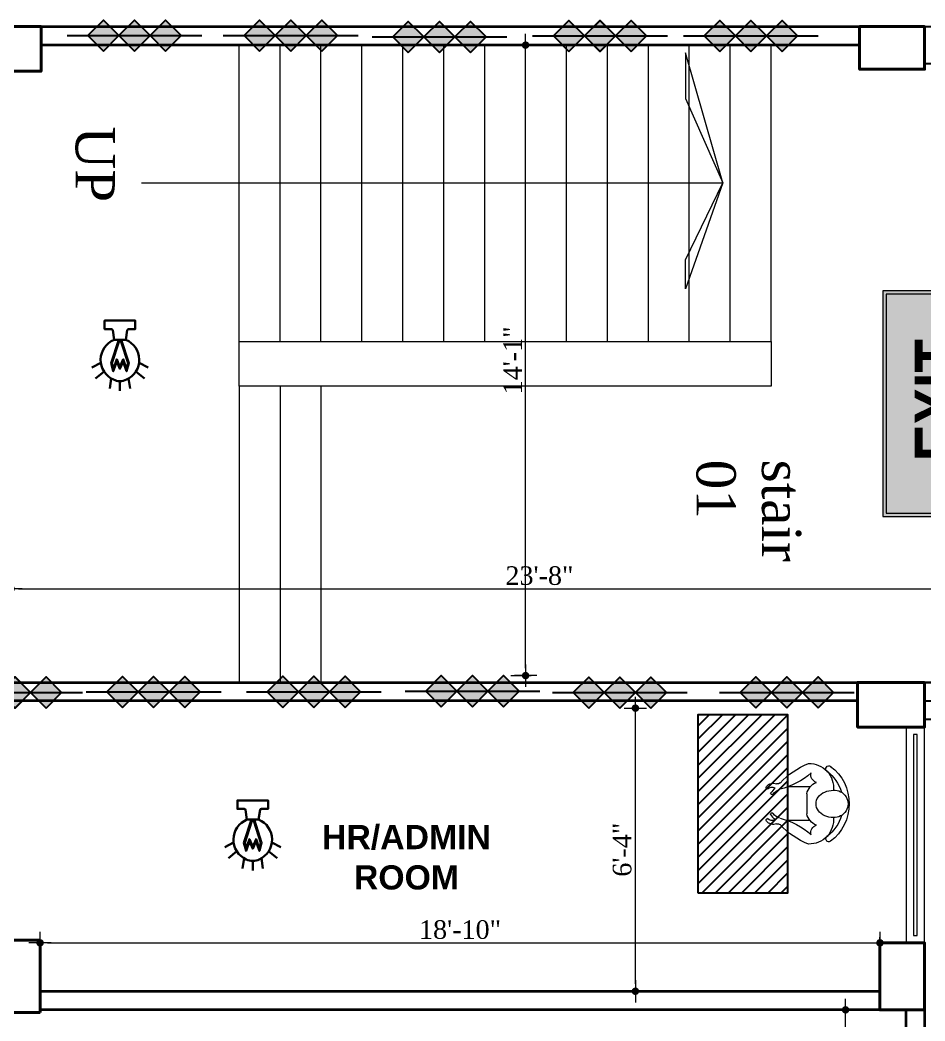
# Model space of a CAD drawing. Header units: inches. Extents: x -250485 to 735580, y -140410 to 288049.
# Drawn here: x 23635.3 to 23878.5, y 21699.1 to 21968.1 of the extents above; entities that cross this region are included whole.
import ezdxf

# ---------------------------------------------------------------- set-up
doc = ezdxf.new("R2010")
doc.units = ezdxf.units.IN
doc.header["$MEASUREMENT"] = 0
doc.header["$PDMODE"] = 35
doc.layers.get('0').update_dxf_attribs({"lineweight": 0})
doc.layers.get('Defpoints').update_dxf_attribs({"lineweight": 0})
for name, color, linetype, lineweight in [('A column', 106, 'Continuous', 40), ('A stair', 210, 'Continuous', 0), ('A WALL', 7, 'Continuous', 35), ('A window', 150, 'Continuous', 0), ('DIM 01', 250, 'Continuous', 9), ('Emergency Light', 251, 'Continuous', 15), ('Layer1', 134, 'Continuous', 0), ('MAN', 215, 'Continuous', 0)]:
    doc.layers.add(name, color=color, linetype=linetype, lineweight=lineweight)
for name, color, linetype in [('A Furniture', 7, 'Continuous'), ('A site line', 7, 'Continuous'), ('fire rated wall', 7, 'Continuous')]:
    doc.layers.add(name, color=color, linetype=linetype)
doc.styles.add('ARCH', font='times.ttf')
doc.styles.add('DIM-3', font='arial.ttf', dxfattribs={"width": 0.8, "height": 6})
doc.styles.add('REG', font='times.ttf')
doc.styles.get("Standard").update_dxf_attribs({"font": 'arialbd.ttf', "height": 24})
doc.dimstyles.new('Dim-Pres', dxfattribs={"dimtxt": 5.5, "dimasz": 2, "dimexe": 1.5, "dimexo": 1.5, "dimgap": 1, "dimtad": 3, "dimdec": 0, "dimzin": 3, "dimdsep": 46, "dimlunit": 4, "dimtxsty": 'REG', "dimblk": 'point', "dimcen": 2, "dimclrd": 256, "dimclre": 256, "dimclrt": 7, "dimadec": 0, "dimazin": 0, "dimtfac": 0.75, "dimtdec": 0, "dimtmove": 1, "dimatfit": 3, "dimldrblk": 'point', "dimfxl": 0, "dimtolj": 1, "dimtzin": 0, "dimlwd": -1, "dimlwe": -1, "dimarcsym": 1})

# ---------------------------------------------------------------- blocks, each defined once
blk = doc.blocks.new('A$C0A385B62')
at = {"layer": 'MAN'}
for p, q in [((12.8, 13.8), (5.25, 13.8)), ((5.25, 8.74), (5.25, 13.8)), ((12.8, 8.74), (12.8, 13.8)), ((6.78, 9.5), (11.27, 9.5))]:
    blk.add_line(p, q, dxfattribs=at)
for centre, major_axis, ratio, start_param, end_param in [((6.29, 17.03), (1.33, -1.33), 1, 3.011756, 4.336791), ((5.39, 18.34), (0.213, 0.213), 1, -0.990366, 1.743844), ((6.72, 17.29), (1.01, 1.01), 1, 1.590737, 2.798433), ((12.66, 18.34), (0.213, -0.213), 1, 1.397749, 4.131959), ((11.33, 17.29), (1.01, 1.01), 1, -1.227636, -0.01994), ((11.76, 17.03), (1.33, 1.33), 1, -1.195198, 0.129837), ((3.52, 16.15), (0.744, -0.744), 1, 0.12019, 0.903179), ((3.04, 20.88), (3.42, 3.42), 1, 4.442782, 4.759624), ((8.74, 14.62), (2.19, -2.19), 1, 3.016096, 3.635716), ((6.68, 17.32), (0.22, -0.22), 1, 6.040082, 8.853084), ((11.37, 17.32), (0.22, 0.22), 1, 0.571694, 3.384696), ((9.31, 14.62), (2.19, 2.19), 1, -0.494124, 0.125496), ((53.03, 68.46), (46.44, -46.44), 1, 4.811956, 4.835194), ((14.53, 16.15), (0.744, 0.744), 1, 2.238414, 3.021402), ((16.26, 2.74), (12.33, 12.33), 1, 1.534761, 1.981495), ((-10.84, 19.76), (12.13, 12.13), 1, -1.500161, -1.035997), ((28.88, 19.76), (12.13, 12.13), 1, 2.606793, 3.070957), ((1.82, 2.74), (12.33, 12.33), 1, -0.410698, 0.036036), ((5.41, 8.93), (3.82, -3.82), 1, 3.892704, 5.607304), ((7.56, 5.99), (2.55, 2.55), 1, 1.002801, 1.964608), ((10.49, 5.99), (2.55, 2.55), 1, -0.393812, 0.567995), ((12.64, 8.93), (3.82, 3.82), 1, 3.82371, 5.532074), ((2.59, 6.86), (1.22, 1.22), 1, -0.491791, 1.062111), ((9.04, 3.6), (0, 3.84), 0.793116, 4.700072, 7.865366), ((15.46, 6.86), (1.22, -1.22), 1, 2.079482, 3.633383), ((1.21, 4.56), (0.486, -0.486), 1, 1.452986, 4.552069), ((9.06, 10.51), (6.48, -6.48), 1, 4.573278, 5.207423), ((9.03, 10.51), (6.48, -6.48), 1, 5.787108, 6.421253), ((16.87, 4.58), (0.475, 0.475), 1, -1.432729, 1.708864), ((9.03, 10.51), (7.43, 7.43), 1, 3.004593, 4.850456), ((9.04, 3.33), (2.16, -2.16), 1, 3.851468, 7.14293)]:
    blk.add_ellipse(centre, major_axis=major_axis, ratio=ratio, start_param=start_param, end_param=end_param, dxfattribs=at)
blk = doc.blocks.new('rfgt')
at = {"layer": 'A window', "ltscale": 30, "elevation": 0.3}
blk.add_lwpolyline([(40384.97, 39604.99), (40379.97, 39604.99), (40379.97, 39546.99), (40384.97, 39546.99), (40384.97, 39604.99)], dxfattribs=at)
blk.add_lwpolyline([(40382.97, 39602.99), (40381.97, 39602.99), (40381.97, 39548.99), (40382.97, 39548.99)], close=True, dxfattribs=at)
blk = doc.blocks.new('bfg')
at = {"layer": 'fire rated wall'}
h = blk.add_hatch(color=1, dxfattribs=at)
h.dxf.hatch_style = 1
h.paths.add_polyline_path([(9432308.67, -5613534.51), (9432321.43, -5613547.26), (9432334.18, -5613534.51)])
h.paths.add_polyline_path([(9432334.18, -5613534.51), (9432321.43, -5613521.75), (9432308.67, -5613534.51)])
h.paths.add_polyline_path([(9432334.18, -5613534.51), (9432359.68, -5613534.51), (9432346.93, -5613521.75)])
h.paths.add_polyline_path([(9432334.18, -5613534.51), (9432346.93, -5613547.26), (9432359.68, -5613534.51)])
at = {"layer": 'fire rated wall', "color": 1, "elevation": 0}
for points in [[(9432321.43, -5613547.26), (9432334.18, -5613534.51), (9432321.43, -5613521.75), (9432308.67, -5613534.51)], [(9432346.93, -5613547.26), (9432359.68, -5613534.51), (9432346.93, -5613521.75), (9432334.18, -5613534.51)]]:
    blk.add_lwpolyline(points, close=True, dxfattribs=at)
blk.add_lwpolyline([(9432291.67, -5613534.51), (9432376.69, -5613534.51)], dxfattribs=at)
blk = doc.blocks.new('3HR RATE')
at = {"layer": 'fire rated wall', "xscale": 1.292997314696549, "yscale": 1.292997314696549, "zscale": 1.292997314696549}
for p in [(-12191616.2, 7245476.7), (-12191583.2, 7245476.7)]:
    blk.add_blockref('bfg', p, dxfattribs=at)
blk = doc.blocks.new('A$C16DB04AD')
at = {"layer": 'Emergency Light', "color": 154, "lineweight": 30}
for p, q in [((-6.54, -14.39), (-9.59, -15.98)), ((6.54, -14.39), (9.59, -15.98)), ((-5.43, -17.4), (-8.33, -19.77)), ((-2.95, -19.78), (-3.46, -23.22)), ((2.95, -19.78), (3.46, -23.22)), ((5.43, -17.4), (8.33, -19.77)), ((0, -20.7), (0, -24))]:
    blk.add_line(p, q, dxfattribs=at)
blk.add_lwpolyline([(-2, -6.57), (-2.49, -3.28, 0.371278), (-2.94, -2.89), (-5.25, -2.89), (-5.25, 0), (5.25, 0), (5.25, -2.89), (2.94, -2.89, 0.371278), (2.49, -3.28), (2, -6.57)], format="xyb", dxfattribs=at)
at = {"layer": 'Emergency Light', "color": 1, "lineweight": 30}
blk.add_lwpolyline([(-0.43, -6.57), (-3.01, -14.48), (-2.28, -17.27), (-1.1, -13.91), (0, -16.5), (1.1, -13.91), (2.28, -17.27), (3.01, -14.48), (0.43, -6.57)], dxfattribs=at)
at = {"layer": 'Emergency Light', "color": 154, "lineweight": 30}
blk.add_lwpolyline([(-2.02, -6.58), (2, -6.57)], dxfattribs=at)
at = {"layer": 'Emergency Light', "color": 1, "lineweight": 30}
blk.add_lwpolyline([(0.43, -7.28, 0.690361), (-0.43, -7.28), (-2.75, -14.5), (-2.25, -16.42), (-1.12, -13.21), (0, -15.86), (1.12, -13.21), (2.25, -16.42), (2.75, -14.5), (0.43, -7.28)], format="xyb", dxfattribs=at)
at = {"layer": 'Emergency Light', "color": 154, "lineweight": 30}
for centre, radius, start, end in [((0.78, -13.41), 7.38, 112.0671, 245.9767), ((-0.78, -13.41), 7.38, 294.0233, 67.9329), ((0, -15.96), 4.74, 241.9689, 298.0311)]:
    blk.add_arc(centre, radius, start, end, dxfattribs=at)
blk = doc.blocks.new('3CGD')
h = blk.add_hatch(color=255)
h.dxf.hatch_style = 1
h.paths.add_polyline_path([(-274923.76, 140887.58), (-275025.01, 140887.58), (-275025.01, 140836.96), (-274923.76, 140836.96)])
at = {"true_color": 0x00823c}
h = blk.add_hatch(color=116, dxfattribs=at)
h.dxf.hatch_style = 1
h.paths.add_polyline_path([(-274925.19, 140886.15), (-275023.58, 140886.15), (-275023.58, 140838.39), (-274925.19, 140838.39)])
at = {"color": 255}
for p, q in [((-274923.76, 140887.58), (-275025.01, 140887.58)), ((-275025.01, 140887.58), (-275025.01, 140836.96)), ((-274923.76, 140836.96), (-274923.76, 140887.58)), ((-275025.01, 140836.96), (-274923.76, 140836.96))]:
    blk.add_line(p, q, dxfattribs=at)
at = {"color": 116, "true_color": 0x00823c}
for p, q in [((-274925.19, 140886.15), (-275023.58, 140886.15)), ((-275023.58, 140886.15), (-275023.58, 140838.39)), ((-274925.19, 140838.39), (-274925.19, 140886.15)), ((-275023.58, 140838.39), (-274925.19, 140838.39))]:
    blk.add_line(p, q, dxfattribs=at)
at = {"layer": 'DIM 01', "color": 255, "lineweight": -2, "insert": (-275000.24, 140873.3), "char_height": 22.0763, "attachment_point": 1, "style": 'DIM-3'}
blk.add_mtext_dynamic_manual_height_columns('{\\fArial|b1|i0|c0|p34;EXIT}', width=11.7457, gutter_width=110.38, heights=[0], dxfattribs=at)
blk = doc.blocks.new('dot')
at = {"color": 4}
for p, q in [((0, 1.5), (0, -1.5)), ((-1.5, 0), (1.5, 0))]:
    blk.add_line(p, q, dxfattribs=at)
at = {"color": 6, "const_width": 0.5}
blk.add_lwpolyline([(-0.25, 0, 1), (0.25, 0, 1)], format="xyb", close=True, dxfattribs=at)
blk = doc.blocks.new('point')
blk.add_blockref('dot', (0, 0))
blk = doc.blocks.new('*D395')
at = {"layer": 'Defpoints', "color": 0, "ltscale": 30, "transparency": 16777216}
for p in [(23765.25, 21961.33, -9.7), (23771.19, 21961.33), (23765.25, 21791.9)]:
    blk.add_point(p, dxfattribs=at)
at = {"layer": 'Layer1', "ltscale": 30, "transparency": 16777216}
for p, q in [((23769.35, 21961.33), (23772.69, 21961.33)), ((23771.19, 21793.9), (23771.19, 21959.33)), ((23767.19, 21791.9), (23772.69, 21791.9))]:
    blk.add_line(p, q, dxfattribs=at)
at = {"layer": 'Layer1', "ltscale": 30, "transparency": 16777216, "xscale": 2, "yscale": 2, "zscale": 2}
for p, rotation in [((23771.19, 21961.33), 90), ((23771.19, 21791.9), 270)]:
    blk.add_blockref('point', p, dxfattribs=dict(at, rotation=rotation))
at = {"layer": 'Layer1', "color": 7, "ltscale": 30, "transparency": 16777216, "insert": (23767.69, 21876.61), "char_height": 5, "attachment_point": 5, "rotation": 90, "style": 'REG'}
blk.add_mtext('\\A1;14\'-1"', dxfattribs=at)
blk = doc.blocks.new('*D396')
at = {"layer": 'Defpoints', "color": 0, "ltscale": 30, "transparency": 16777216}
for p in [(23632.9, 21821.58), (23916.93, 21821.58, -11.61), (23916.93, 21815.2)]:
    blk.add_point(p, dxfattribs=at)
at = {"layer": 'Layer1', "ltscale": 30, "transparency": 16777216}
for p, q in [((23632.9, 21819.2), (23632.9, 21813.7)), ((23634.9, 21815.2), (23914.93, 21815.2)), ((23916.93, 21816.79), (23916.93, 21813.7))]:
    blk.add_line(p, q, dxfattribs=at)
at = {"layer": 'Layer1', "ltscale": 30, "transparency": 16777216, "xscale": 2, "yscale": 2, "zscale": 2, "rotation": 180}
blk.add_blockref('point', (23632.9, 21815.2), dxfattribs=at)
at = {"layer": 'Layer1', "ltscale": 30, "transparency": 16777216, "xscale": 2, "yscale": 2, "zscale": 2}
blk.add_blockref('point', (23916.93, 21815.2), dxfattribs=at)
at = {"layer": 'Layer1', "color": 7, "ltscale": 30, "transparency": 16777216, "insert": (23774.91, 21818.74), "char_height": 5, "attachment_point": 5, "style": 'REG'}
blk.add_mtext('\\A1;23\'-8"', dxfattribs=at)
blk = doc.blocks.new('*D397')
at = {"layer": 'Defpoints', "color": 0, "ltscale": 30, "transparency": 16777216}
for p in [(23640.69, 21720.83, -9.7), (23866.44, 21720.08, -9.7), (23866.44, 21720.08)]:
    blk.add_point(p, dxfattribs=at)
at = {"layer": 'Layer1', "ltscale": 30, "transparency": 16777216}
for p, q in [((23866.44, 21720.73), (23866.44, 21721.58)), ((23640.69, 21719.82), (23640.69, 21718.58)), ((23642.69, 21720.08), (23864.44, 21720.08))]:
    blk.add_line(p, q, dxfattribs=at)
at = {"layer": 'Layer1', "ltscale": 30, "transparency": 16777216, "xscale": 2, "yscale": 2, "zscale": 2, "rotation": 180}
blk.add_blockref('point', (23640.69, 21720.08), dxfattribs=at)
at = {"layer": 'Layer1', "ltscale": 30, "transparency": 16777216, "xscale": 2, "yscale": 2, "zscale": 2}
blk.add_blockref('point', (23866.44, 21720.08), dxfattribs=at)
at = {"layer": 'Layer1', "color": 7, "ltscale": 30, "transparency": 16777216, "insert": (23753.57, 21723.62), "char_height": 5, "attachment_point": 5, "style": 'REG'}
blk.add_mtext('\\A1;18\'-10"', dxfattribs=at)
blk = doc.blocks.new('*D398')
at = {"layer": 'Defpoints', "color": 0, "ltscale": 30, "transparency": 16777216}
for p in [(23796.52, 21783.16), (23800.7, 21783.16), (23798.7, 21707.08, -9.7)]:
    blk.add_point(p, dxfattribs=at)
at = {"layer": 'Layer1', "ltscale": 30, "transparency": 16777216}
for p, q in [((23798.02, 21783.16), (23802.2, 21783.16)), ((23800.7, 21709.08), (23800.7, 21781.16)), ((23800.33, 21707.08), (23802.2, 21707.08))]:
    blk.add_line(p, q, dxfattribs=at)
at = {"layer": 'Layer1', "ltscale": 30, "transparency": 16777216, "xscale": 2, "yscale": 2, "zscale": 2}
for p, rotation in [((23800.7, 21783.16), 90), ((23800.7, 21707.08), 270)]:
    blk.add_blockref('point', p, dxfattribs=dict(at, rotation=rotation))
at = {"layer": 'Layer1', "color": 7, "ltscale": 30, "transparency": 16777216, "insert": (23797.15, 21745.12), "char_height": 5, "attachment_point": 5, "rotation": 90, "style": 'REG'}
blk.add_mtext('\\A1;6\'-4"', dxfattribs=at)
blk = doc.blocks.new('*D399')
at = {"layer": 'Defpoints', "color": 0, "ltscale": 30, "transparency": 16777216}
for p in [(23857.19, 21702.08), (23872.44, 21702.08, -9.7), (23873.44, 21617.83, -9.7)]:
    blk.add_point(p, dxfattribs=at)
at = {"layer": 'Layer1', "ltscale": 30, "transparency": 16777216}
for p, q in [((23860.45, 21702.08), (23855.69, 21702.08)), ((23857.19, 21619.83), (23857.19, 21700.08)), ((23860.52, 21617.83), (23855.69, 21617.83))]:
    blk.add_line(p, q, dxfattribs=at)
at = {"layer": 'Layer1', "ltscale": 30, "transparency": 16777216, "xscale": 2, "yscale": 2, "zscale": 2}
for p, rotation in [((23857.19, 21702.08), 90), ((23857.19, 21617.83), 270)]:
    blk.add_blockref('point', p, dxfattribs=dict(at, rotation=rotation))
at = {"layer": 'Layer1', "color": 7, "ltscale": 30, "transparency": 16777216, "insert": (23853.64, 21659.95), "char_height": 5, "attachment_point": 5, "rotation": 90, "style": 'REG'}
blk.add_mtext('\\A1;7\'-0"', dxfattribs=at)

msp = doc.modelspace()

# ---------------------------------------------------------------- hatches: boundary and pattern name
at = {"layer": 'A Furniture'}
h = msp.add_hatch(dxfattribs=at)
h.set_pattern_fill('ANSI31', scale=20, style=0)
h.set_pattern_definition([(45, (4356.3407, 18651.3386), (-1.76776695, 1.76776695), [])])
h.paths.add_polyline_path([(23817.61, 21733.46), (23817.61, 21781.46), (23841.61, 21781.46), (23841.61, 21733.46)])

# ---------------------------------------------------------------- linework, layer by layer
at = {"layer": 'A column', "color": 7}
for p, q in [((23621.19, 21720.83, -9.7), (23640.69, 21720.83, -9.7)), ((23640.69, 21720.83, -9.7), (23640.69, 21701.33, -9.7)), ((23640.69, 21701.33, -9.7), (23621.19, 21701.33, -9.7))]:
    msp.add_line(p, q, dxfattribs=at)
at = {"layer": 'A column', "color": 7, "elevation": -9.7}
for points in [[(23620.94, 21966.33), (23640.94, 21966.33), (23640.94, 21954.33), (23620.94, 21954.33), (23620.94, 21966.33)], [(23878.44, 21790.08), (23860.44, 21790.08), (23860.44, 21778.08), (23878.44, 21778.08), (23878.44, 21790.08)], [(23878.44, 21702.08), (23878.44, 21720.08), (23866.44, 21720.08), (23866.44, 21702.08), (23878.44, 21702.08)]]:
    msp.add_lwpolyline(points, dxfattribs=at)
at = {"layer": 'A column', "color": 7, "lineweight": -3, "elevation": -9.7}
msp.add_lwpolyline([(23860.94, 21966.33), (23878.44, 21966.33), (23878.44, 21954.83), (23860.94, 21954.83)], close=True, dxfattribs=at)
at = {"layer": 'A column', "color": 7, "elevation": -9.7}
msp.add_lwpolyline([(23860.94, 21966.33), (23878.44, 21966.33), (23878.44, 21954.83), (23860.94, 21954.83)], close=True, dxfattribs=at)
at = {"layer": 'A column', "color": 7, "lineweight": -3, "elevation": -9.7}
for points in [[(23878.44, 21790.08), (23860.44, 21790.08), (23860.44, 21778.08), (23878.44, 21778.08), (23878.44, 21790.08)], [(23878.44, 21702.08), (23878.44, 21720.08), (23866.44, 21720.08), (23866.44, 21702.08), (23878.44, 21702.08)]]:
    msp.add_lwpolyline(points, dxfattribs=at)
at = {"layer": 'A Furniture', "color": 7, "elevation": -9.7}
msp.add_lwpolyline([(23817.61, 21733.46), (23817.61, 21781.46), (23841.61, 21781.46), (23841.61, 21733.46)], close=True, dxfattribs=at)
at = {"layer": 'A site line', "color": 7, "ltscale": 30, "elevation": -9.7}
msp.add_lwpolyline([(23878.44, 21966.33), (23926.93, 21966.33), (23926.93, 21956.33), (23878.44, 21956.33)], close=True, dxfattribs=at)
msp.add_lwpolyline([(23878.44, 21966.33), (23926.93, 21966.33), (23926.93, 21956.33), (23878.44, 21956.33)], close=True, dxfattribs=at)
at = {"layer": 'A site line', "color": 7, "lineweight": -3, "ltscale": 30, "elevation": -9.7}
msp.add_lwpolyline([(23878.44, 21966.33), (23926.93, 21966.33), (23926.93, 21956.33), (23878.44, 21956.33)], close=True, dxfattribs=at)
msp.add_lwpolyline([(23926.93, 21392.64), (23926.93, 21780.08), (23926.93, 21790.08), (23878.44, 21790.08), (23878.44, 21785.08), (23921.93, 21785.08), (23921.93, 21219.33), (23878.44, 21219.33), (23878.44, 21214.33)], dxfattribs=at)
at = {"layer": 'A site line', "color": 7, "ltscale": 30, "elevation": -9.7}
msp.add_lwpolyline([(23878.44, 21790.08), (23926.93, 21790.08), (23926.93, 21780.08), (23878.44, 21780.08), (23878.44, 21790.08)], dxfattribs=at)
at = {"layer": 'A stair', "color": 7, "ltscale": 30}
for p, q in [((23694.19, 21881.7, -9.7), (23694.19, 21961.33, -9.7)), ((23705.19, 21881.7, -9.7), (23705.19, 21961.33, -9.7)), ((23716.19, 21881.7, -9.7), (23716.19, 21961.33, -9.7)), ((23727.19, 21881.7, -9.7), (23727.19, 21961.33, -9.7)), ((23738.19, 21881.7, -9.7), (23738.19, 21961.33, -9.7)), ((23749.19, 21881.7, -9.7), (23749.19, 21961.33, -9.7)), ((23760.19, 21881.7, -9.7), (23760.19, 21961.33, -9.7)), ((23771.19, 21881.7, -9.7), (23771.19, 21961.33, -9.7)), ((23782.19, 21881.7, -9.7), (23782.19, 21961.33, -9.7)), ((23793.19, 21881.7, -9.7), (23793.19, 21961.33, -9.7)), ((23804.19, 21881.7, -9.7), (23804.19, 21961.33, -9.7)), ((23815.19, 21881.7, -9.7), (23815.19, 21961.33, -9.7)), ((23826.19, 21881.7, -9.7), (23826.19, 21961.33, -9.7)), ((23837.19, 21881.7, -9.7), (23837.19, 21961.33, -9.7))]:
    msp.add_line(p, q, dxfattribs=at)
at = {"layer": 'A stair', "color": 7, "ltscale": 30, "elevation": -9.7}
for points in [[(23667.95, 21924.33), (23667.95, 21924.33), (23667.95, 21924.33), (23824.19, 21924.33), (23814.19, 21959.29), (23814.19, 21946.95), (23824.19, 21924.33), (23814.19, 21895.81), (23814.19, 21903.63), (23824.19, 21924.33)], [(23694.19, 21869.7), (23694.19, 21790.08)], [(23705.19, 21869.7), (23705.19, 21790.08)], [(23716.19, 21869.7), (23716.19, 21790.08)]]:
    msp.add_lwpolyline(points, dxfattribs=at)
msp.add_lwpolyline([(23837.19, 21881.7), (23837.19, 21869.7), (23694.19, 21869.7), (23694.19, 21881.7)], close=True, dxfattribs=at)
at = {"layer": 'A WALL', "color": 7, "ltscale": 30}
for p, q in [((23631.53, 21790.08, -9.7), (23860.44, 21790.08, -9.7)), ((23860.44, 21790.08, -9.7), (23860.44, 21785.08, -9.7)), ((23860.44, 21785.08, -9.7), (23621.19, 21785.08, -9.7)), ((23640.69, 21707.08, -9.7), (23866.44, 21707.08, -9.7)), ((23866.44, 21707.08, -9.7), (23866.44, 21702.08, -9.7)), ((23866.44, 21702.08, -9.7), (23640.69, 21702.08, -9.7))]:
    msp.add_line(p, q, dxfattribs=at)
at = {"layer": 'A WALL', "color": 7, "ltscale": 30, "elevation": -9.7}
for points in [[(23640.94, 21966.33), (23860.94, 21966.33), (23860.94, 21961.33), (23640.94, 21961.33)], [(23873.44, 21702.08), (23878.44, 21702.08), (23878.44, 21480.58), (23873.44, 21480.58)]]:
    msp.add_lwpolyline(points, close=True, dxfattribs=at)

# ---------------------------------------------------------------- block references
at = {"layer": 'A Furniture', "color": 7, "xscale": -1.19999999999709, "yscale": 1.19999999999709, "zscale": 1.199999999999999, "rotation": 90}
msp.add_blockref('A$C0A385B62', (23858.18, 21768.29, -9.7), dxfattribs=at)
at = {"layer": 'A WALL', "color": 7}
msp.add_blockref('rfgt', (-16506.52, -17826.92, -10), dxfattribs=at)
at = {"layer": 'DIM 01', "color": 63, "lineweight": -2, "xscale": 0.5981940063184084, "yscale": 0.5981940063211368, "zscale": 0.5981940063154294, "rotation": 90}
msp.add_blockref('3CGD', (108145.32, 186353.01, -1.91), dxfattribs=at)
at = {"layer": 'Emergency Light', "lineweight": 30, "xscale": 0.7868064756185049, "yscale": 0.7868064756185049, "zscale": 0.7868064756213451}
for p in [(23662.16, 21887.3), (23697.85, 21758.37)]:
    msp.add_blockref('A$C16DB04AD', p, dxfattribs=at)
at = {"layer": 'Layer1', "xscale": 0.2533935670508072, "yscale": 0.2533935670526262, "zscale": 0.2533935670521235}
for p in [(22555.43, 25209.44), (22597.41, 25209.45), (22637.38, 25209.09), (22680.55, 25209.34), (22721.11, 25209.35), (22523.31, 25032.91), (22560.57, 25033.07), (22603.66, 25033.08), (22646.25, 25033.27), (22685.87, 25032.89), (22730.79, 25032.94)]:
    msp.add_blockref('3HR RATE', p, dxfattribs=at)

# ---------------------------------------------------------------- texts
at = {"layer": 'A Furniture', "color": 7, "insert": (23739.17, 21734.33, -9.7), "char_height": 6.5, "width": 39.7599, "attachment_point": 8, "rotation": 359.9997}
msp.add_mtext('HR/ADMIN ROOM', dxfattribs=at)
at = {"layer": 'A stair', "color": 7, "ltscale": 30, "char_height": 10.56, "width": 17.4246, "attachment_point": 1, "rotation": 270, "style": 'ARCH'}
for s, insert in [('UP', (23660.8, 21939.52, -9.7)), ('stair 01', (23845.29, 21849.94, -9.7))]:
    msp.add_mtext(s, dxfattribs=dict(at, insert=insert))

# ---------------------------------------------------------------- dimensions: what is measured, and where the dimension line sits
at = {"layer": 'Layer1', "ltscale": 30}
for p1, p2, distance, picture, middle in [((23765.25, 21791.9), (23765.25, 21961.33, -9.7), -5.94, '*D395', (23767.69, 21876.61)), ((23632.9, 21821.58), (23916.93, 21821.58, -11.61), -6.37, '*D396', (23774.91, 21818.74))]:
    dim = msp.add_aligned_dim(p1=p1, p2=p2, distance=distance, dimstyle='Dim-Pres', override={"dimtxt": 5, "dimfxl": 4, "dimfxlon": 1}, dxfattribs=at)
    dim.commit()
    dim.dimension.update_dxf_attribs({"geometry": picture, "text_midpoint": middle})
for base, p1, p2, picture, middle in [((23800.7, 21783.16), (23798.7, 21707.08, -9.7), (23796.52, 21783.16), '*D398', (23797.15, 21745.12)), ((23857.19, 21702.08), (23873.44, 21617.83, -9.7), (23872.44, 21702.08, -9.7), '*D399', (23853.64, 21659.95))]:
    dim = msp.add_linear_dim(base=base, p1=p1, p2=p2, angle=90, dimstyle='Dim-Pres', override={"dimtxt": 5, "dimfxl": 4, "dimfxlon": 1}, dxfattribs=at)
    dim.commit()
    dim.dimension.update_dxf_attribs({"geometry": picture, "text_midpoint": middle})
dim = msp.add_linear_dim(base=(23866.44, 21720.08), p1=(23640.69, 21720.83, -9.7), p2=(23866.44, 21720.08, -9.7), dimstyle='Dim-Pres', override={"dimtxt": 5, "dimfxl": 4, "dimfxlon": 1}, dxfattribs=at)
dim.commit()
dim.dimension.update_dxf_attribs({"geometry": '*D397', "text_midpoint": (23753.57, 21723.62)})

doc.saveas('drawing.dxf')
